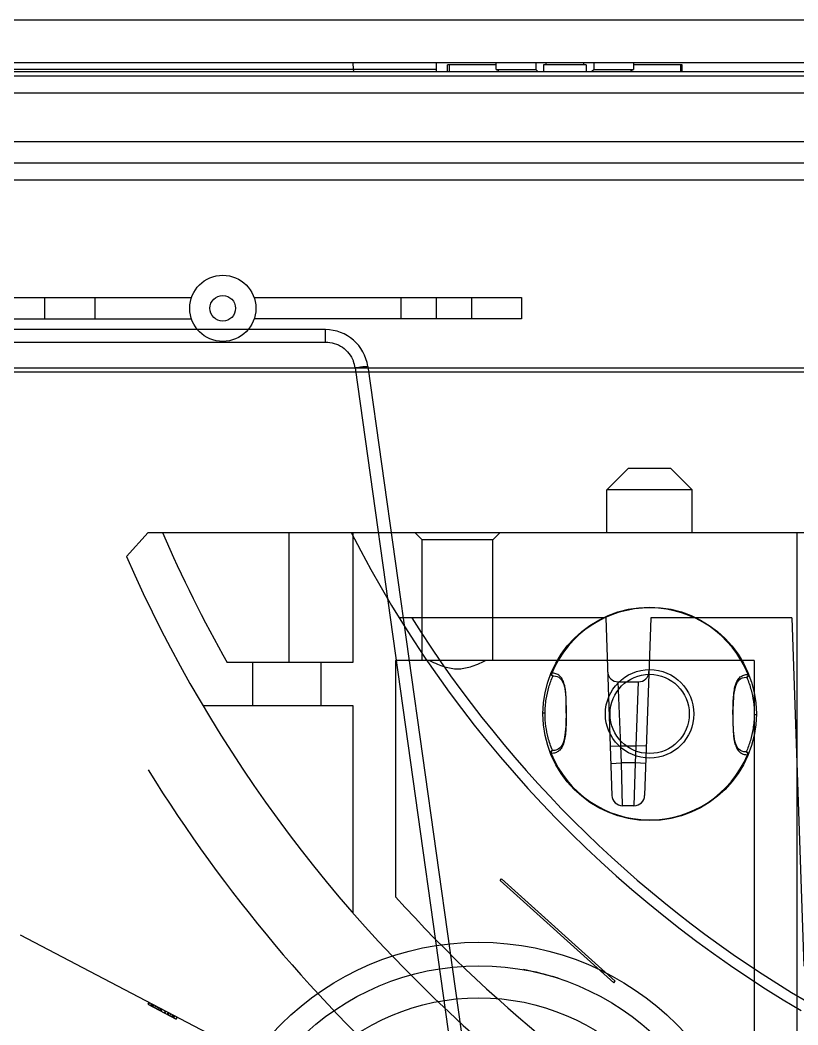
# Model space of a CAD drawing. Header units: millimetres. Extents: x -97344 to -49824, y -57049 to -40247.
# Drawn here: x -64354.16 to -64317.72, y -49629.17 to -49582.1 of the extents above; entities that cross this region are included whole.
import ezdxf

# ---------------------------------------------------------------- set-up
doc = ezdxf.new("R2010")
doc.units = ezdxf.units.MM
doc.header["$LTSCALE"] = 200
for name, color, linetype in [('03___PRT_ALL_CURVES', 7, 'Continuous'), ('06___PRT_ALL_SURFS', 7, 'Continuous'), ('DIM', 3, 'Continuous'), ('LAY0001', 7, 'Continuous'), ('LAY0002', 7, 'Continuous'), ('LAY0011', 7, 'Continuous')]:
    doc.layers.add(name, color=color, linetype=linetype)

# ---------------------------------------------------------------- blocks, each defined once
blk = doc.blocks.new('P01_LEG_M16xL80mm_STAINLESS-STEEL__358', base_point=(867.75, -29.98))
at = {"color": 7, "linetype": 'Continuous'}
for p, q in [((871.131, -21.98), (873.441, -17.98)), ((873.441, -17.98), (878.059, -17.98)), ((880.369, -21.98), (878.059, -17.98)), ((873.441, -25.98), (871.131, -21.98)), ((878.059, -25.98), (880.369, -21.98)), ((873.441, -25.98), (878.059, -25.98))]:
    blk.add_line(p, q, dxfattribs=at)
for radius in [8, 7]:
    blk.add_circle((875.75, -21.98), radius, dxfattribs=at)
blk = doc.blocks.new('23-B0029-B_ADJUSTABLE-M16xL80_FOOT-Ø64-STAINLESS-STEEL__359', base_point=(867.75, -29.98))
blk.add_blockref('P01_LEG_M16xL80mm_STAINLESS-STEEL__358', (867.75, -29.98))
blk = doc.blocks.new('23-D0466-B_FOOT-FLANGE_BASESTAND_Absen-M2_9__360', base_point=(864.474, -32.48))
at = {"color": 7, "linetype": 'Continuous'}
for radius in [10.5, 8.15]:
    blk.add_circle((875.75, -21.98), radius, dxfattribs=at)
for start, end in [(72.0001, 80.0001), (155.9999, 159.9999), (200, 204)]:
    blk.add_arc((875.75, -21.98), 12, start, end, dxfattribs=at)
blk = doc.blocks.new('PH_23_FOOT-FLANGE_Absen-M2_9__361', base_point=(864.474, -32.48))
blk.add_blockref('23-D0466-B_FOOT-FLANGE_BASESTAND_Absen-M2_9__360', (864.474, -32.48))
blk = doc.blocks.new('23-A0234-B_FOOT_BASESTAND_Absen-M2_9_2__362', base_point=(864.474, -32.48))
for name, p in [('PH_23_FOOT-FLANGE_Absen-M2_9__361', (864.474, -32.48)), ('23-B0029-B_ADJUSTABLE-M16xL80_FOOT-Ø64-STAINLESS-STEEL__359', (867.75, -29.98))]:
    blk.add_blockref(name, p)
blk = doc.blocks.new('23-D1020-B_EXTRUSION-MAIN-BODY_BASESTAND-0_5m_Absen-PL__363', base_point=(418.75, -61.98))
at = {"color": 7, "linetype": 'Continuous'}
for p, q in [((892.007, 18.02), (441.246, 18.02)), ((892.007, 17.82), (441.246, 17.82))]:
    blk.add_line(p, q, dxfattribs=at)
for radius in [13.1, 12]:
    blk.add_circle((875.75, -21.98), radius, dxfattribs=at)
blk = doc.blocks.new('Top1', base_point=(668.75, -75.52))
for name, p in [('23-D1020-B_EXTRUSION-MAIN-BODY_BASESTAND-0_5m_Absen-PL__363', (418.75, -61.98)), ('23-A0234-B_FOOT_BASESTAND_Absen-M2_9_2__362', (864.474, -32.48))]:
    blk.add_blockref(name, p)
blk = doc.blocks.new('*U1466')
blk.add_blockref('Top1', (0, -50.114))
blk = doc.blocks.new('*U1467')
at = {"layer": 'DIM', "color": 0, "linetype": 'ByBlock', "lineweight": -2, "transparency": 16777216}
blk.add_blockref('*U1466', (5000, 0), dxfattribs=at)
blk = doc.blocks.new('2250')
at = {"color": 7, "linetype": 'Continuous'}
for p, q in [((-45098.137, -64404.84), (-45337.706, -64404.84)), ((-45098.35, -64406.84), (-45337.706, -64406.84)), ((-45132.251, -64407.24), (-45132.251, -64406.94)), ((-45129.973, -64406.94), (-45132.251, -64406.94)), ((-45132.166, -64406.94), (-45132.166, -64407.24)), ((-45129.973, -64407.148), (-45129.973, -64406.84)), ((-45128.118, -64406.84), (-45128.118, -64407.148)), ((-45127.751, -64406.94), (-45127.751, -64407.24)), ((-45125.751, -64406.94), (-45127.751, -64406.94)), ((-45127.63, -64406.94), (-45127.63, -64406.84)), ((-45125.872, -64406.84), (-45125.872, -64406.94)), ((-45125.751, -64406.94), (-45125.751, -64407.24)), ((-45125.383, -64407.148), (-45125.383, -64406.84)), ((-45123.529, -64406.84), (-45123.529, -64407.148)), ((-45121.251, -64406.94), (-45123.529, -64406.94)), ((-45121.336, -64406.94), (-45121.336, -64407.24)), ((-45121.251, -64407.24), (-45121.251, -64406.94)), ((-45337.631, -64407.24), (-45098.393, -64407.24)), ((-45188.201, -64407.443), (-45104.201, -64407.443)), ((-45129.973, -64407.148), (-45128.118, -64407.148)), ((-45129.973, -64407.148), (-45129.855, -64407.195)), ((-45129.855, -64407.24), (-45129.855, -64407.195)), ((-45128.02, -64407.24), (-45128.118, -64407.148)), ((-45125.383, -64407.148), (-45125.481, -64407.24)), ((-45125.383, -64407.148), (-45123.529, -64407.148)), ((-45123.647, -64407.195), (-45123.529, -64407.148)), ((-45123.647, -64407.24), (-45123.647, -64407.195)), ((-45188.201, -64408.24), (-45104.201, -64408.24)), ((-45098.853, -64411.54), (-45333.581, -64411.54)), ((-45099.048, -64412.34), (-45576.514, -64412.34)), ((-45161.314, -64417.84), (-45144.248, -64417.84)), ((-45151.131, -64417.84), (-45151.131, -64418.84)), ((-45148.781, -64417.84), (-45148.781, -64418.84)), ((-45141.314, -64417.84), (-45128.781, -64417.84)), ((-45134.431, -64417.84), (-45134.431, -64418.84)), ((-45132.781, -64417.84), (-45132.781, -64418.84)), ((-45131.131, -64417.84), (-45131.131, -64418.84)), ((-45128.781, -64417.84), (-45128.781, -64418.84)), ((-45161.314, -64418.84), (-45144.248, -64418.84)), ((-45128.781, -64418.84), (-45141.314, -64418.84)), ((-45137.968, -64419.34), (-45153.202, -64419.34)), ((-45137.968, -64419.919), (-45137.968, -64419.34)), ((-45153.202, -64419.919), (-45137.968, -64419.919)), ((-45136.582, -64421.124), (-45129.617, -64470.681)), ((-45135.987, -64421.061), (-45129.023, -64470.618)), ((-45122.738, -64432.373), (-45122.746, -64432.373)), ((-45127.363, -64435.424), (-45127.398, -64435.42)), ((-45127.306, -64435.559), (-45127.289, -64435.558)), ((-45127.288, -64435.558), (-45127.284, -64435.558)), ((-45118.253, -64435.622), (-45118.248, -64435.622)), ((-45118.248, -64435.622), (-45118.231, -64435.623)), ((-45118.231, -64435.623), (-45118.225, -64435.636)), ((-45118.231, -64435.623), (-45118.225, -64435.636)), ((-45118.137, -64435.486), (-45118.172, -64435.489)), ((-45127.681, -64437.305), (-45127.781, -64437.304)), ((-45126.698, -64437.312), (-45126.685, -64437.312)), ((-45118.864, -64437.367), (-45118.877, -64437.367)), ((-45117.881, -64437.374), (-45117.781, -64437.375)), ((-45127.331, -64439.056), (-45127.337, -64439.043)), ((-45127.331, -64439.056), (-45127.337, -64439.043)), ((-45127.313, -64439.058), (-45127.33, -64439.057)), ((-45127.309, -64439.058), (-45127.313, -64439.058)), ((-45127.424, -64439.193), (-45127.39, -64439.19)), ((-45118.273, -64439.122), (-45118.278, -64439.122)), ((-45118.255, -64439.121), (-45118.273, -64439.122)), ((-45118.198, -64439.255), (-45118.164, -64439.259)), ((-45122.823, -64442.306), (-45122.816, -64442.306)), ((-45129.791, -64445.137), (-45129.724, -64445.063)), ((-45124.461, -64449.936), (-45129.791, -64445.137)), ((-45124.394, -64449.862), (-45129.724, -64445.063)), ((-45124.461, -64449.936), (-45124.394, -64449.862))]:
    blk.add_line(p, q, dxfattribs=at)
for points in [[(-45127.285, -64435.558), (-45127.193, -64435.566), (-45127.109, -64435.59), (-45127.034, -64435.627), (-45126.97, -64435.678), (-45126.917, -64435.737), (-45126.873, -64435.805), (-45126.835, -64435.882), (-45126.803, -64435.968), (-45126.776, -64436.065), (-45126.754, -64436.172), (-45126.736, -64436.29), (-45126.722, -64436.419), (-45126.712, -64436.557), (-45126.705, -64436.705), (-45126.7, -64436.86), (-45126.698, -64437.02), (-45126.697, -64437.183), (-45126.698, -64437.312)], [(-45118.864, -64437.367), (-45118.862, -64437.235), (-45118.859, -64437.069), (-45118.855, -64436.912), (-45118.848, -64436.763), (-45118.839, -64436.622), (-45118.828, -64436.488), (-45118.813, -64436.362), (-45118.794, -64436.243), (-45118.77, -64436.133), (-45118.741, -64436.032), (-45118.707, -64435.94), (-45118.665, -64435.859), (-45118.617, -64435.79), (-45118.563, -64435.732), (-45118.5, -64435.686), (-45118.428, -64435.651), (-45118.345, -64435.629), (-45118.252, -64435.622)], [(-45126.698, -64437.312), (-45126.699, -64437.444), (-45126.702, -64437.61), (-45126.707, -64437.767), (-45126.713, -64437.916), (-45126.722, -64438.057), (-45126.734, -64438.191), (-45126.748, -64438.318), (-45126.767, -64438.436), (-45126.791, -64438.546), (-45126.82, -64438.647), (-45126.855, -64438.739), (-45126.896, -64438.82), (-45126.944, -64438.889), (-45126.999, -64438.947), (-45127.062, -64438.993), (-45127.133, -64439.028), (-45127.216, -64439.05), (-45127.309, -64439.058)], [(-45118.277, -64439.122), (-45118.369, -64439.113), (-45118.453, -64439.089), (-45118.527, -64439.052), (-45118.591, -64439.002), (-45118.644, -64438.943), (-45118.689, -64438.874), (-45118.726, -64438.797), (-45118.758, -64438.711), (-45118.785, -64438.615), (-45118.807, -64438.507), (-45118.825, -64438.389), (-45118.839, -64438.26), (-45118.849, -64438.122), (-45118.857, -64437.974), (-45118.861, -64437.82), (-45118.863, -64437.66), (-45118.864, -64437.496), (-45118.864, -64437.367)]]:
    blk.add_lwpolyline(points, dxfattribs=at)
for centre, radius in [((-45142.781, -64418.34), 1.55), ((-45142.781, -64418.34), 0.6), ((-45122.781, -64437.34), 5), ((-45122.781, -64437.34), 2.072), ((-45122.781, -64437.34), 1.856)]:
    blk.add_circle(centre, radius, dxfattribs=at)
for centre, radius, start, end in [((-45137.968, -64421.34), 2, 8, 90), ((-45137.974, -64421.32), 1.406, 8.0286, 21.1219), ((-45122.781, -64437.34), 4.967, 89.594, 157.316), ((-45122.781, -64437.34), 4.967, 21.8719, 89.5089), ((-45127.305, -64435.459), 0.1, 157.4699, 269.5739), ((-45127.284, -64435.485), 0.0729, 257.3179, 269.1667), ((-45118.252, -64435.549), 0.0728, 270.0914, 282.2018), ((-45118.23, -64435.523), 0.1, 269.5996, 21.7266), ((-45127.332, -64439.156), 0.1, 89.5996, 201.7266), ((-45127.309, -64439.13), 0.0728, 90.0917, 102.2018), ((-45122.781, -64437.34), 4.967, 201.8719, 269.5089), ((-45122.781, -64437.34), 4.967, 269.594, 337.316), ((-45118.278, -64439.194), 0.0729, 77.3179, 89.1666), ((-45118.256, -64439.221), 0.1, 337.4699, 89.574)]:
    blk.add_arc(centre, radius, start, end, dxfattribs=at)
for points, knots in [([(-45137.968, -64419.919), (-45137.692, -64419.919), (-45137.126, -64420.091), (-45136.762, -64420.556), (-45136.662, -64420.814)], [0, 0, 0, 0, 0.500229, 1, 1, 1, 1]), ([(-45136.582, -64421.124), (-45136.506, -64421.113), (-45136.371, -64421.098), (-45136.174, -64421.064), (-45136.079, -64421.077), (-45135.99, -64421.046), (-45135.987, -64421.061)], [0, 0, 0, 0, 0.381978, 0.706507, 0.922778, 1, 1, 1, 1]), ([(-45127.681, -64437.305), (-45127.679, -64437.085), (-45127.645, -64436.675), (-45127.513, -64436.09), (-45127.382, -64435.732), (-45127.306, -64435.559)], [0, 0, 0, 0, 0.366883, 0.683641, 1, 1, 1, 1]), ([(-45127.3, -64435.556), (-45127.311, -64435.553), (-45127.335, -64435.541), (-45127.36, -64435.508), (-45127.371, -64435.466), (-45127.367, -64435.437), (-45127.363, -64435.424)], [0, 0, 0, 0, 0.216763, 0.472652, 0.746531, 1, 1, 1, 1]), ([(-45126.685, -64437.312), (-45126.684, -64437.185), (-45126.683, -64436.997), (-45126.688, -64436.749), (-45126.694, -64436.57), (-45126.705, -64436.398), (-45126.722, -64436.236), (-45126.745, -64436.085), (-45126.784, -64435.909), (-45126.844, -64435.752), (-45126.93, -64435.625), (-45127.001, -64435.55), (-45127.082, -64435.493), (-45127.2, -64435.44), (-45127.298, -64435.427), (-45127.363, -64435.424)], [0, 0, 0, 0, 0.171104, 0.254536, 0.335477, 0.413055, 0.486502, 0.555438, 0.619296, 0.730701, 0.779701, 0.825505, 0.869244, 0.912249, 1, 1, 1, 1]), ([(-45118.877, -64437.367), (-45118.876, -64437.241), (-45118.873, -64436.992), (-45118.859, -64436.632), (-45118.83, -64436.301), (-45118.775, -64436.013), (-45118.696, -64435.809), (-45118.608, -64435.682), (-45118.536, -64435.609), (-45118.454, -64435.554), (-45118.335, -64435.502), (-45118.237, -64435.489), (-45118.172, -64435.489)], [0, 0, 0, 0, 0.171102, 0.335479, 0.48663, 0.619158, 0.730777, 0.7798, 0.825516, 0.869217, 0.91222, 1, 1, 1, 1]), ([(-45118.237, -64435.62), (-45118.225, -64435.617), (-45118.201, -64435.605), (-45118.176, -64435.573), (-45118.165, -64435.532), (-45118.168, -64435.503), (-45118.172, -64435.489)], [0, 0, 0, 0, 0.2305, 0.47668, 0.736748, 1, 1, 1, 1]), ([(-45118.231, -64435.623), (-45118.231, -64435.623), (-45118.231, -64435.623), (-45118.231, -64435.623), (-45118.231, -64435.623)], [0, 0, 0, 0, 0.63971, 1, 1, 1, 1]), ([(-45118.225, -64435.636), (-45118.146, -64435.825), (-45118.021, -64436.193), (-45117.904, -64436.777), (-45117.879, -64437.167), (-45117.881, -64437.374)], [0, 0, 0, 0, 0.34485, 0.651253, 1, 1, 1, 1]), ([(-45127.337, -64439.043), (-45127.416, -64438.854), (-45127.541, -64438.486), (-45127.657, -64437.902), (-45127.682, -64437.512), (-45127.681, -64437.305)], [0, 0, 0, 0, 0.34485, 0.651254, 1, 1, 1, 1]), ([(-45126.685, -64437.312), (-45126.685, -64437.439), (-45126.689, -64437.687), (-45126.702, -64438.047), (-45126.731, -64438.378), (-45126.786, -64438.666), (-45126.866, -64438.871), (-45126.953, -64438.997), (-45127.026, -64439.07), (-45127.107, -64439.126), (-45127.227, -64439.177), (-45127.325, -64439.19), (-45127.39, -64439.19)], [0, 0, 0, 0, 0.171101, 0.335478, 0.486629, 0.61916, 0.730777, 0.779799, 0.825515, 0.869217, 0.91222, 1, 1, 1, 1]), ([(-45118.877, -64437.367), (-45118.877, -64437.494), (-45118.878, -64437.682), (-45118.874, -64437.931), (-45118.867, -64438.11), (-45118.857, -64438.281), (-45118.84, -64438.443), (-45118.817, -64438.594), (-45118.777, -64438.771), (-45118.717, -64438.928), (-45118.631, -64439.055), (-45118.56, -64439.129), (-45118.48, -64439.187), (-45118.361, -64439.239), (-45118.263, -64439.252), (-45118.198, -64439.255)], [0, 0, 0, 0, 0.171105, 0.254537, 0.335479, 0.413058, 0.486508, 0.555456, 0.619315, 0.730687, 0.779696, 0.825506, 0.869245, 0.912251, 1, 1, 1, 1]), ([(-45117.881, -64437.374), (-45117.882, -64437.594), (-45117.916, -64438.004), (-45118.049, -64438.59), (-45118.179, -64438.947), (-45118.255, -64439.121)], [0, 0, 0, 0, 0.366883, 0.683641, 1, 1, 1, 1]), ([(-45127.325, -64439.059), (-45127.337, -64439.062), (-45127.361, -64439.074), (-45127.385, -64439.106), (-45127.396, -64439.147), (-45127.394, -64439.176), (-45127.39, -64439.19)], [0, 0, 0, 0, 0.230501, 0.47668, 0.736748, 1, 1, 1, 1]), ([(-45127.33, -64439.057), (-45127.33, -64439.057), (-45127.331, -64439.057), (-45127.331, -64439.056), (-45127.331, -64439.056)], [0, 0, 0, 0, 0.639711, 1, 1, 1, 1]), ([(-45118.262, -64439.123), (-45118.251, -64439.126), (-45118.227, -64439.138), (-45118.202, -64439.171), (-45118.191, -64439.213), (-45118.194, -64439.242), (-45118.198, -64439.255)], [0, 0, 0, 0, 0.216764, 0.472653, 0.746533, 1, 1, 1, 1])]:
    blk.add_open_spline(points, degree=3, knots=knots, dxfattribs=at)
at = {"layer": '03___PRT_ALL_CURVES', "color": 7, "linetype": 'Continuous'}
blk.add_arc((-45087.781, -64403.84), 49, 183.5103, 183.979, dxfattribs=at)
at = {"layer": '06___PRT_ALL_SURFS', "color": 7, "linetype": 'Continuous'}
blk.add_line((-45104.201, -64410.54), (-45188.201, -64410.54), dxfattribs=at)
at = {"layer": 'LAY0001', "color": 7, "linetype": 'Continuous'}
for p, q in [((-45123.781, -64425.84), (-45124.781, -64426.84)), ((-45121.781, -64425.84), (-45123.781, -64425.84)), ((-45121.781, -64425.84), (-45120.781, -64426.84)), ((-45124.781, -64428.84), (-45124.781, -64426.84)), ((-45120.781, -64426.84), (-45124.781, -64426.84)), ((-45120.781, -64428.84), (-45120.781, -64426.84)), ((-45147.298, -64429.969), (-45146.281, -64428.84)), ((-45146.281, -64428.84), (-45102.781, -64428.84)), ((-45139.681, -64428.84), (-45139.681, -64434.94)), ((-45136.681, -64428.84), (-45136.681, -64434.94)), ((-45133.431, -64429.19), (-45133.781, -64428.84)), ((-45133.431, -64434.84), (-45133.431, -64429.19)), ((-45130.131, -64429.19), (-45133.431, -64429.19)), ((-45130.131, -64429.19), (-45129.781, -64428.84)), ((-45130.131, -64434.84), (-45130.131, -64429.19)), ((-45115.881, -64428.84), (-45115.881, -64454.94)), ((-45124.838, -64432.84), (-45134.514, -64432.84)), ((-45124.838, -64432.84), (-45124.548, -64441.157)), ((-45122.723, -64432.84), (-45123.014, -64441.157)), ((-45116.117, -64432.84), (-45122.723, -64432.84)), ((-45116.117, -64432.84), (-45115.548, -64449.157)), ((-45134.681, -64434.84), (-45134.681, -64445.904)), ((-45117.881, -64434.84), (-45134.681, -64434.84)), ((-45117.881, -64434.84), (-45117.881, -64459.184)), ((-45136.681, -64434.94), (-45142.569, -64434.94)), ((-45141.381, -64434.94), (-45141.381, -64436.94)), ((-45138.181, -64434.94), (-45138.181, -64436.94)), ((-45124.25, -64435.84), (-45123.311, -64435.84)), ((-45124.128, -64438.84), (-45124.25, -64435.84)), ((-45123.311, -64435.84), (-45123.433, -64438.84)), ((-45143.722, -64436.94), (-45136.681, -64436.94)), ((-45136.681, -64436.94), (-45136.681, -64446.662)), ((-45124.628, -64438.857), (-45124.128, -64438.84)), ((-45124.1, -64439.64), (-45124.128, -64438.84)), ((-45124.128, -64438.84), (-45123.433, -64438.84)), ((-45123.433, -64438.84), (-45123.461, -64439.64)), ((-45122.934, -64438.857), (-45123.433, -64438.84)), ((-45124.6, -64439.657), (-45124.1, -64439.64)), ((-45123.461, -64439.64), (-45124.1, -64439.64)), ((-45124.048, -64441.64), (-45124.1, -64439.64)), ((-45123.461, -64439.64), (-45123.514, -64441.64)), ((-45122.962, -64439.657), (-45123.461, -64439.64)), ((-45123.514, -64441.64), (-45124.048, -64441.64))]:
    blk.add_line(p, q, dxfattribs=at)
for centre, radius, start, end in [((-45087.781, -64403.84), 63, 203.37987, 209.58082), ((-45087.781, -64403.84), 55, 207.0357, 239.5127), ((-45087.781, -64403.84), 65, 203.70253, 256.65764), ((-45087.781, -64403.84), 54.5, 212.1481, 239.5127), ((-45124.25, -64435.34), 0.5, 182, 270), ((-45123.311, -64435.34), 0.5, 270, 358), ((-45124.048, -64441.14), 0.5, 182.0015, 270.0001), ((-45123.514, -64441.14), 0.5, 269.9999, 357.9982), ((-45087.781, -64403.84), 63, 221.8886, 241.45963)]:
    blk.add_arc(centre, radius, start, end, dxfattribs=at)
blk.add_open_spline([(-45133.093, -64434.84), (-45132.972, -64434.898), (-45132.74, -64435.003), (-45132.402, -64435.13), (-45132.085, -64435.211), (-45131.78, -64435.239), (-45131.476, -64435.211), (-45131.16, -64435.13), (-45130.822, -64435.003), (-45130.59, -64434.898), (-45130.468, -64434.84)], degree=3, knots=[0, 0, 0, 0, 0.146401, 0.27662, 0.392484, 0.500378, 0.607875, 0.722933, 0.853258, 1, 1, 1, 1], dxfattribs=at)
at = {"layer": 'LAY0002', "color": 7, "linetype": 'Continuous'}
for p, q in [((-45152.275, -64447.693), (-45116.549, -64466.379)), ((-45146.241, -64450.849), (-45146.287, -64450.938)), ((-45146.212, -64450.864), (-45146.259, -64450.953)), ((-45146.287, -64450.938), (-45144.958, -64451.633)), ((-45146.128, -64450.909), (-45146.174, -64450.997)), ((-45146.099, -64450.923), (-45146.146, -64451.012)), ((-45146.071, -64450.938), (-45146.117, -64451.027)), ((-45146.043, -64450.953), (-45146.089, -64451.042)), ((-45146.014, -64450.968), (-45146.061, -64451.056)), ((-45145.93, -64451.012), (-45145.976, -64451.101)), ((-45145.845, -64451.057), (-45145.891, -64451.145)), ((-45145.76, -64451.101), (-45145.806, -64451.189)), ((-45145.703, -64451.13), (-45145.75, -64451.219)), ((-45145.675, -64451.145), (-45145.721, -64451.234)), ((-45145.618, -64451.175), (-45145.665, -64451.263)), ((-45145.477, -64451.249), (-45145.523, -64451.337)), ((-45145.449, -64451.264), (-45145.495, -64451.352)), ((-45145.336, -64451.323), (-45145.382, -64451.411)), ((-45145.307, -64451.338), (-45145.354, -64451.426)), ((-45145.223, -64451.382), (-45145.269, -64451.471)), ((-45145.138, -64451.426), (-45145.184, -64451.515)), ((-45145.109, -64451.441), (-45145.156, -64451.53)), ((-45145.081, -64451.456), (-45145.127, -64451.544)), ((-45145.053, -64451.471), (-45145.099, -64451.559)), ((-45145.025, -64451.485), (-45145.071, -64451.574)), ((-45144.94, -64451.53), (-45144.986, -64451.618)), ((-45144.911, -64451.545), (-45144.958, -64451.633))]:
    blk.add_line(p, q, dxfattribs=at)
blk.add_arc((-45087.781, -64403.84), 68.75, 211.69962, 245.3, dxfattribs=at)
at = {"layer": 'LAY0011', "color": 7, "linetype": 'Continuous'}
for p, q in [((-45098.35, -64406.84), (-45577.211, -64406.84)), ((-45132.781, -64406.84), (-45132.781, -64407.24)), ((-45159.781, -64407.14), (-45132.781, -64407.14))]:
    blk.add_line(p, q, dxfattribs=at)
blk = doc.blocks.new('*U1488')
at = {"layer": 'DIM', "color": 3}
blk.add_blockref('2250', (45347.11, 64440.647), dxfattribs=at)
blk = doc.blocks.new('*U1489')
at = {"layer": 'DIM', "color": 0, "linetype": 'ByBlock', "lineweight": -2, "transparency": 16777216}
blk.add_blockref('*U1488', (5000, 0), dxfattribs=at)

msp = doc.modelspace()

# ---------------------------------------------------------------- block references
at = {"layer": 'DIM', "color": 3}
for name, p in [('*U1467', (-69539.665, -49641.82)), ('*U1489', (-69548.994, -49617.903))]:
    msp.add_blockref(name, p, dxfattribs=at)

doc.saveas('drawing.dxf')
